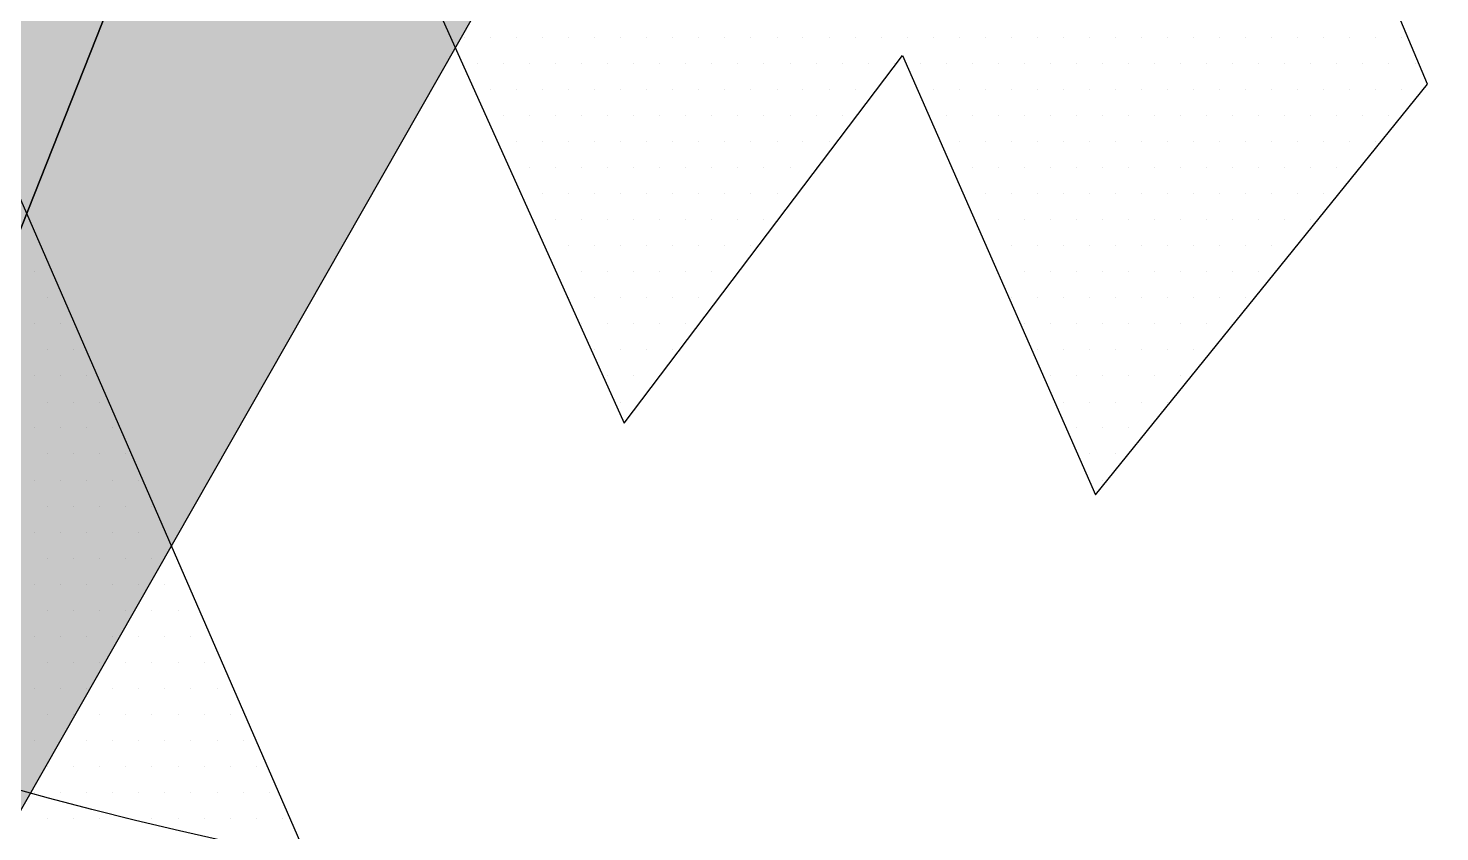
# Paper-space layout 'TOP_A1_00200_01-01-2017_MODELE' of a CAD drawing. Header units: metres. Extents: x 1274 to 2143, y 12 to 312.
# Drawn here: x 2044.522 to 2047.506, y 278.699 to 280.397 of the extents above; entities that cross this region are included whole.
import ezdxf

# ---------------------------------------------------------------- set-up
doc = ezdxf.new("R2010")
doc.units = ezdxf.units.M
doc.header["$LTSCALE"] = 2
doc.set_wipeout_variables(frame=1)
doc.linetypes.add('CACHEX2', pattern=[0.75, 0.5, -0.25])
for name, color, linetype in [('CARTOUCHE', 7, 'Continuous'), ('LOGO', 4, 'Continuous'), ('rosace', 7, 'Continuous')]:
    doc.layers.add(name, color=color, linetype=linetype)

# ---------------------------------------------------------------- blocks, each defined once
blk = doc.blocks.new('A$C715108E3')
at = {"layer": 'LOGO', "color": 131}
for p, q in [((-10.3891, -20.8538), (-10.3891, -20.8538)), ((-10.3415, -20.8538), (-10.3415, -20.8538)), ((-10.2496, -20.8538), (-10.2496, -20.8538)), ((-10.1578, -20.8538), (-10.1578, -20.8538)), ((-10.0662, -20.8538), (-10.0662, -20.8538)), ((-9.9741, -20.8538), (-9.9741, -20.8538)), ((-9.8823, -20.8538), (-9.8823, -20.8538)), ((-9.7912, -20.8538), (-9.7912, -20.8538)), ((-9.699, -20.8538), (-9.699, -20.8538)), ((-9.6072, -20.8538), (-9.6072, -20.8538)), ((-9.5159, -20.8538), (-9.5159, -20.8538)), ((-9.4239, -20.8538), (-9.4239, -20.8538)), ((-9.3321, -20.8538), (-9.3321, -20.8538)), ((-9.2402, -20.8538), (-9.2402, -20.8538)), ((-9.1488, -20.8538), (-9.1488, -20.8538)), ((-9.0569, -20.8538), (-9.0569, -20.8538)), ((-8.9651, -20.8538), (-8.9651, -20.8538)), ((-8.8736, -20.8538), (-8.8736, -20.8538)), ((-8.7818, -20.8538), (-8.7818, -20.8538)), ((-8.69, -20.8538), (-8.69, -20.8538)), ((-8.5985, -20.8538), (-8.5985, -20.8538)), ((-8.5067, -20.8538), (-8.5067, -20.8538)), ((-8.4149, -20.8538), (-8.4149, -20.8538)), ((-8.3228, -20.8538), (-8.3228, -20.8538)), ((-8.2316, -20.8538), (-8.2316, -20.8538)), ((-8.1394, -20.8538), (-8.1394, -20.8538)), ((-8.0475, -20.8538), (-8.0475, -20.8538)), ((-7.9563, -20.8538), (-7.9563, -20.8538)), ((-7.8642, -20.8538), (-7.8642, -20.8538)), ((-7.7724, -20.8538), (-7.7724, -20.8538)), ((-7.6809, -20.8538), (-7.6809, -20.8538)), ((-7.5891, -20.8538), (-7.5891, -20.8538)), ((-7.4973, -20.8538), (-7.4973, -20.8538)), ((-7.4058, -20.8538), (-7.4058, -20.8538)), ((-7.314, -20.8538), (-7.314, -20.8538)), ((-7.2222, -20.8538), (-7.2222, -20.8538)), ((-7.1307, -20.8538), (-7.1307, -20.8538)), ((-7.0389, -20.8538), (-7.0389, -20.8538)), ((-10.3486, -20.9451), (-10.3486, -20.9451)), ((-10.295, -20.9451), (-10.295, -20.9451)), ((-10.2037, -20.9451), (-10.2037, -20.9451)), ((-10.1117, -20.9451), (-10.1117, -20.9451)), ((-10.0199, -20.9451), (-10.0199, -20.9451)), ((-9.9286, -20.9451), (-9.9286, -20.9451)), ((-9.8369, -20.9451), (-9.8369, -20.9451)), ((-9.7449, -20.9451), (-9.7449, -20.9451)), ((-9.6537, -20.9451), (-9.6537, -20.9451)), ((-9.5616, -20.9451), (-9.5616, -20.9451)), ((-9.4696, -20.9451), (-9.4696, -20.9451)), ((-9.3778, -20.9451), (-9.3778, -20.9451)), ((-9.2863, -20.9451), (-9.2863, -20.9451)), ((-9.1945, -20.9451), (-9.1945, -20.9451)), ((-9.1027, -20.9451), (-9.1027, -20.9451)), ((-9.0112, -20.9451), (-9.0112, -20.9451)), ((-8.9194, -20.9451), (-8.9194, -20.9451)), ((-8.8273, -20.9451), (-8.8273, -20.9451)), ((-8.7861, -20.9451), (-8.7861, -20.9451)), ((-8.7361, -20.9451), (-8.7361, -20.9451)), ((-8.6442, -20.9451), (-8.6442, -20.9451)), ((-8.552, -20.9451), (-8.552, -20.9451)), ((-8.461, -20.9451), (-8.461, -20.9451)), ((-8.3691, -20.9451), (-8.3691, -20.9451)), ((-8.2771, -20.9451), (-8.2771, -20.9451)), ((-8.1851, -20.9451), (-8.1851, -20.9451)), ((-8.094, -20.9451), (-8.094, -20.9451)), ((-8.002, -20.9451), (-8.002, -20.9451)), ((-7.91, -20.9451), (-7.91, -20.9451)), ((-7.8187, -20.9451), (-7.8187, -20.9451)), ((-7.7267, -20.9451), (-7.7267, -20.9451)), ((-7.635, -20.9451), (-7.635, -20.9451)), ((-7.5434, -20.9451), (-7.5434, -20.9451)), ((-7.4515, -20.9451), (-7.4515, -20.9451)), ((-7.3597, -20.9451), (-7.3597, -20.9451)), ((-7.2683, -20.9451), (-7.2683, -20.9451)), ((-7.1764, -20.9451), (-7.1764, -20.9451)), ((-7.0846, -20.9451), (-7.0846, -20.9451)), ((-6.9924, -20.9451), (-6.9924, -20.9451)), ((-10.307, -21.0375), (-10.307, -21.0375)), ((-10.2496, -21.0375), (-10.2496, -21.0375)), ((-10.1578, -21.0375), (-10.1578, -21.0375)), ((-10.0662, -21.0375), (-10.0662, -21.0375)), ((-9.9741, -21.0375), (-9.9741, -21.0375)), ((-9.8823, -21.0375), (-9.8823, -21.0375)), ((-9.7912, -21.0375), (-9.7912, -21.0375)), ((-9.699, -21.0375), (-9.699, -21.0375)), ((-9.6072, -21.0375), (-9.6072, -21.0375)), ((-9.5159, -21.0375), (-9.5159, -21.0375)), ((-9.4239, -21.0375), (-9.4239, -21.0375)), ((-9.3321, -21.0375), (-9.3321, -21.0375)), ((-9.2402, -21.0375), (-9.2402, -21.0375)), ((-9.1488, -21.0375), (-9.1488, -21.0375)), ((-9.0569, -21.0375), (-9.0569, -21.0375)), ((-8.9651, -21.0375), (-8.9651, -21.0375)), ((-8.7458, -21.0375), (-8.7458, -21.0375)), ((-8.69, -21.0375), (-8.69, -21.0375)), ((-8.5985, -21.0375), (-8.5985, -21.0375)), ((-8.5067, -21.0375), (-8.5067, -21.0375)), ((-8.4149, -21.0375), (-8.4149, -21.0375)), ((-8.3228, -21.0375), (-8.3228, -21.0375)), ((-8.2316, -21.0375), (-8.2316, -21.0375)), ((-8.1394, -21.0375), (-8.1394, -21.0375)), ((-8.0475, -21.0375), (-8.0475, -21.0375)), ((-7.9563, -21.0375), (-7.9563, -21.0375)), ((-7.8642, -21.0375), (-7.8642, -21.0375)), ((-7.7724, -21.0375), (-7.7724, -21.0375)), ((-7.6809, -21.0375), (-7.6809, -21.0375)), ((-7.5891, -21.0375), (-7.5891, -21.0375)), ((-7.4973, -21.0375), (-7.4973, -21.0375)), ((-7.4058, -21.0375), (-7.4058, -21.0375)), ((-7.314, -21.0375), (-7.314, -21.0375)), ((-7.2222, -21.0375), (-7.2222, -21.0375)), ((-7.1307, -21.0375), (-7.1307, -21.0375)), ((-7.0389, -21.0375), (-7.0389, -21.0375)), ((-10.2657, -21.1288), (-10.2657, -21.1288)), ((-10.2037, -21.1288), (-10.2037, -21.1288)), ((-10.1117, -21.1288), (-10.1117, -21.1288)), ((-10.0199, -21.1288), (-10.0199, -21.1288)), ((-9.9286, -21.1288), (-9.9286, -21.1288)), ((-9.8369, -21.1288), (-9.8369, -21.1288)), ((-9.7449, -21.1288), (-9.7449, -21.1288)), ((-9.6537, -21.1288), (-9.6537, -21.1288)), ((-9.5616, -21.1288), (-9.5616, -21.1288)), ((-9.4696, -21.1288), (-9.4696, -21.1288)), ((-9.3778, -21.1288), (-9.3778, -21.1288)), ((-9.2863, -21.1288), (-9.2863, -21.1288)), ((-9.1945, -21.1288), (-9.1945, -21.1288)), ((-9.1027, -21.1288), (-9.1027, -21.1288)), ((-9.0112, -21.1288), (-9.0112, -21.1288)), ((-8.7057, -21.1288), (-8.7057, -21.1288)), ((-8.6442, -21.1288), (-8.6442, -21.1288)), ((-8.552, -21.1288), (-8.552, -21.1288)), ((-8.461, -21.1288), (-8.461, -21.1288)), ((-8.3691, -21.1288), (-8.3691, -21.1288)), ((-8.2771, -21.1288), (-8.2771, -21.1288)), ((-8.1851, -21.1288), (-8.1851, -21.1288)), ((-8.094, -21.1288), (-8.094, -21.1288)), ((-8.002, -21.1288), (-8.002, -21.1288)), ((-7.91, -21.1288), (-7.91, -21.1288)), ((-7.8187, -21.1288), (-7.8187, -21.1288)), ((-7.7267, -21.1288), (-7.7267, -21.1288)), ((-7.635, -21.1288), (-7.635, -21.1288)), ((-7.5434, -21.1288), (-7.5434, -21.1288)), ((-7.4515, -21.1288), (-7.4515, -21.1288)), ((-7.3597, -21.1288), (-7.3597, -21.1288)), ((-7.2683, -21.1288), (-7.2683, -21.1288)), ((-7.1764, -21.1288), (-7.1764, -21.1288)), ((-7.0846, -21.1288), (-7.0846, -21.1288)), ((-10.2245, -21.2202), (-10.2245, -21.2202)), ((-10.1578, -21.2202), (-10.1578, -21.2202)), ((-10.0662, -21.2202), (-10.0662, -21.2202)), ((-9.9741, -21.2202), (-9.9741, -21.2202)), ((-9.8823, -21.2202), (-9.8823, -21.2202)), ((-9.7912, -21.2202), (-9.7912, -21.2202)), ((-9.699, -21.2202), (-9.699, -21.2202)), ((-9.6072, -21.2202), (-9.6072, -21.2202)), ((-9.5159, -21.2202), (-9.5159, -21.2202)), ((-9.4239, -21.2202), (-9.4239, -21.2202)), ((-9.3321, -21.2202), (-9.3321, -21.2202)), ((-9.2402, -21.2202), (-9.2402, -21.2202)), ((-9.1488, -21.2202), (-9.1488, -21.2202)), ((-9.0569, -21.2202), (-9.0569, -21.2202)), ((-8.6654, -21.2202), (-8.6654, -21.2202)), ((-8.5985, -21.2202), (-8.5985, -21.2202)), ((-8.5067, -21.2202), (-8.5067, -21.2202)), ((-8.4149, -21.2202), (-8.4149, -21.2202)), ((-8.3228, -21.2202), (-8.3228, -21.2202)), ((-8.2316, -21.2202), (-8.2316, -21.2202)), ((-8.1394, -21.2202), (-8.1394, -21.2202)), ((-8.0475, -21.2202), (-8.0475, -21.2202)), ((-7.9563, -21.2202), (-7.9563, -21.2202)), ((-7.8642, -21.2202), (-7.8642, -21.2202)), ((-7.7724, -21.2202), (-7.7724, -21.2202)), ((-7.6809, -21.2202), (-7.6809, -21.2202)), ((-7.5891, -21.2202), (-7.5891, -21.2202)), ((-7.4973, -21.2202), (-7.4973, -21.2202)), ((-7.4058, -21.2202), (-7.4058, -21.2202)), ((-7.314, -21.2202), (-7.314, -21.2202)), ((-7.2222, -21.2202), (-7.2222, -21.2202)), ((-7.1307, -21.2202), (-7.1307, -21.2202)), ((-10.1837, -21.3126), (-10.1837, -21.3126)), ((-10.1117, -21.3126), (-10.1117, -21.3126)), ((-10.0199, -21.3126), (-10.0199, -21.3126)), ((-9.9286, -21.3126), (-9.9286, -21.3126)), ((-9.8369, -21.3126), (-9.8369, -21.3126)), ((-9.7449, -21.3126), (-9.7449, -21.3126)), ((-9.6537, -21.3126), (-9.6537, -21.3126)), ((-9.5616, -21.3126), (-9.5616, -21.3126)), ((-9.4696, -21.3126), (-9.4696, -21.3126)), ((-9.3778, -21.3126), (-9.3778, -21.3126)), ((-9.2863, -21.3126), (-9.2863, -21.3126)), ((-9.1945, -21.3126), (-9.1945, -21.3126)), ((-9.1027, -21.3126), (-9.1027, -21.3126)), ((-8.6251, -21.3126), (-8.6251, -21.3126)), ((-8.552, -21.3126), (-8.552, -21.3126)), ((-8.461, -21.3126), (-8.461, -21.3126)), ((-8.3691, -21.3126), (-8.3691, -21.3126)), ((-8.2771, -21.3126), (-8.2771, -21.3126)), ((-8.1851, -21.3126), (-8.1851, -21.3126)), ((-8.094, -21.3126), (-8.094, -21.3126)), ((-8.002, -21.3126), (-8.002, -21.3126)), ((-7.91, -21.3126), (-7.91, -21.3126)), ((-7.8187, -21.3126), (-7.8187, -21.3126)), ((-7.7267, -21.3126), (-7.7267, -21.3126)), ((-7.635, -21.3126), (-7.635, -21.3126)), ((-7.5434, -21.3126), (-7.5434, -21.3126)), ((-7.4515, -21.3126), (-7.4515, -21.3126)), ((-7.3597, -21.3126), (-7.3597, -21.3126)), ((-7.2683, -21.3126), (-7.2683, -21.3126)), ((-10.1424, -21.4039), (-10.1424, -21.4039)), ((-10.0662, -21.4039), (-10.0662, -21.4039)), ((-9.9741, -21.4039), (-9.9741, -21.4039)), ((-9.8823, -21.4039), (-9.8823, -21.4039)), ((-9.7912, -21.4039), (-9.7912, -21.4039)), ((-9.699, -21.4039), (-9.699, -21.4039)), ((-9.6072, -21.4039), (-9.6072, -21.4039)), ((-9.5159, -21.4039), (-9.5159, -21.4039)), ((-9.4239, -21.4039), (-9.4239, -21.4039)), ((-9.3321, -21.4039), (-9.3321, -21.4039)), ((-9.2402, -21.4039), (-9.2402, -21.4039)), ((-8.585, -21.4039), (-8.585, -21.4039)), ((-8.5067, -21.4039), (-8.5067, -21.4039)), ((-8.4149, -21.4039), (-8.4149, -21.4039)), ((-8.3228, -21.4039), (-8.3228, -21.4039)), ((-8.2316, -21.4039), (-8.2316, -21.4039)), ((-8.1394, -21.4039), (-8.1394, -21.4039)), ((-8.0475, -21.4039), (-8.0475, -21.4039)), ((-7.9563, -21.4039), (-7.9563, -21.4039)), ((-7.8642, -21.4039), (-7.8642, -21.4039)), ((-7.7724, -21.4039), (-7.7724, -21.4039)), ((-7.6809, -21.4039), (-7.6809, -21.4039)), ((-7.5891, -21.4039), (-7.5891, -21.4039)), ((-7.4973, -21.4039), (-7.4973, -21.4039)), ((-7.4058, -21.4039), (-7.4058, -21.4039)), ((-7.314, -21.4039), (-7.314, -21.4039)), ((-10.1012, -21.4954), (-10.1012, -21.4954)), ((-10.0199, -21.4954), (-10.0199, -21.4954)), ((-9.9286, -21.4954), (-9.9286, -21.4954)), ((-9.8369, -21.4954), (-9.8369, -21.4954)), ((-9.7449, -21.4954), (-9.7449, -21.4954)), ((-9.6537, -21.4954), (-9.6537, -21.4954)), ((-9.5616, -21.4954), (-9.5616, -21.4954)), ((-9.4696, -21.4954), (-9.4696, -21.4954)), ((-9.3778, -21.4954), (-9.3778, -21.4954)), ((-9.2863, -21.4954), (-9.2863, -21.4954)), ((-8.5445, -21.4954), (-8.5445, -21.4954)), ((-8.461, -21.4954), (-8.461, -21.4954)), ((-8.3691, -21.4954), (-8.3691, -21.4954)), ((-8.2771, -21.4954), (-8.2771, -21.4954)), ((-8.1851, -21.4954), (-8.1851, -21.4954)), ((-8.094, -21.4954), (-8.094, -21.4954)), ((-8.002, -21.4954), (-8.002, -21.4954)), ((-7.91, -21.4954), (-7.91, -21.4954)), ((-7.8187, -21.4954), (-7.8187, -21.4954)), ((-7.7267, -21.4954), (-7.7267, -21.4954)), ((-7.635, -21.4954), (-7.635, -21.4954)), ((-7.5434, -21.4954), (-7.5434, -21.4954)), ((-7.4515, -21.4954), (-7.4515, -21.4954)), ((-7.3597, -21.4954), (-7.3597, -21.4954)), ((-10.0596, -21.5878), (-10.0596, -21.5878)), ((-9.9741, -21.5878), (-9.9741, -21.5878)), ((-9.8823, -21.5878), (-9.8823, -21.5878)), ((-9.7912, -21.5878), (-9.7912, -21.5878)), ((-9.699, -21.5878), (-9.699, -21.5878)), ((-9.6072, -21.5878), (-9.6072, -21.5878)), ((-9.5159, -21.5878), (-9.5159, -21.5878)), ((-9.4239, -21.5878), (-9.4239, -21.5878)), ((-9.3321, -21.5878), (-9.3321, -21.5878)), ((-8.5044, -21.5878), (-8.5044, -21.5878)), ((-8.4149, -21.5878), (-8.4149, -21.5878)), ((-8.3228, -21.5878), (-8.3228, -21.5878)), ((-8.2316, -21.5878), (-8.2316, -21.5878)), ((-8.1394, -21.5878), (-8.1394, -21.5878)), ((-8.0475, -21.5878), (-8.0475, -21.5878)), ((-7.9563, -21.5878), (-7.9563, -21.5878)), ((-7.8642, -21.5878), (-7.8642, -21.5878)), ((-7.7724, -21.5878), (-7.7724, -21.5878)), ((-7.6809, -21.5878), (-7.6809, -21.5878)), ((-7.5891, -21.5878), (-7.5891, -21.5878)), ((-7.4973, -21.5878), (-7.4973, -21.5878)), ((-11.8546, -21.6792), (-11.8546, -21.6792)), ((-10.0187, -21.6792), (-10.0187, -21.6792)), ((-9.9286, -21.6792), (-9.9286, -21.6792)), ((-9.8369, -21.6792), (-9.8369, -21.6792)), ((-9.7449, -21.6792), (-9.7449, -21.6792)), ((-9.6537, -21.6792), (-9.6537, -21.6792)), ((-9.5616, -21.6792), (-9.5616, -21.6792)), ((-9.4696, -21.6792), (-9.4696, -21.6792)), ((-9.3778, -21.6792), (-9.3778, -21.6792)), ((-8.464, -21.6792), (-8.464, -21.6792)), ((-8.461, -21.6792), (-8.461, -21.6792)), ((-8.3691, -21.6792), (-8.3691, -21.6792)), ((-8.2771, -21.6792), (-8.2771, -21.6792)), ((-8.1851, -21.6792), (-8.1851, -21.6792)), ((-8.094, -21.6792), (-8.094, -21.6792)), ((-8.002, -21.6792), (-8.002, -21.6792)), ((-7.91, -21.6792), (-7.91, -21.6792)), ((-7.8187, -21.6792), (-7.8187, -21.6792)), ((-7.7267, -21.6792), (-7.7267, -21.6792)), ((-7.635, -21.6792), (-7.635, -21.6792)), ((-7.5434, -21.6792), (-7.5434, -21.6792)), ((-11.8091, -21.7705), (-11.8091, -21.7705)), ((-9.9775, -21.7705), (-9.9775, -21.7705)), ((-9.9741, -21.7705), (-9.9741, -21.7705)), ((-9.8823, -21.7705), (-9.8823, -21.7705)), ((-9.7912, -21.7705), (-9.7912, -21.7705)), ((-9.699, -21.7705), (-9.699, -21.7705)), ((-9.6072, -21.7705), (-9.6072, -21.7705)), ((-9.5159, -21.7705), (-9.5159, -21.7705)), ((-8.4235, -21.7705), (-8.4235, -21.7705)), ((-8.4149, -21.7705), (-8.4149, -21.7705)), ((-8.3228, -21.7705), (-8.3228, -21.7705)), ((-8.2316, -21.7705), (-8.2316, -21.7705)), ((-8.1394, -21.7705), (-8.1394, -21.7705)), ((-8.0475, -21.7705), (-8.0475, -21.7705)), ((-7.9563, -21.7705), (-7.9563, -21.7705)), ((-7.8642, -21.7705), (-7.8642, -21.7705)), ((-7.7724, -21.7705), (-7.7724, -21.7705)), ((-7.6809, -21.7705), (-7.6809, -21.7705)), ((-7.5891, -21.7705), (-7.5891, -21.7705)), ((-11.8546, -21.8631), (-11.8546, -21.8631)), ((-11.7628, -21.8631), (-11.7628, -21.8631)), ((-9.9363, -21.8631), (-9.9363, -21.8631)), ((-9.9286, -21.8631), (-9.9286, -21.8631)), ((-9.8369, -21.8631), (-9.8369, -21.8631)), ((-9.7449, -21.8631), (-9.7449, -21.8631)), ((-9.6537, -21.8631), (-9.6537, -21.8631)), ((-9.5616, -21.8631), (-9.5616, -21.8631)), ((-8.383, -21.8631), (-8.383, -21.8631)), ((-8.3691, -21.8631), (-8.3691, -21.8631)), ((-8.2771, -21.8631), (-8.2771, -21.8631)), ((-8.1851, -21.8631), (-8.1851, -21.8631)), ((-8.094, -21.8631), (-8.094, -21.8631)), ((-8.002, -21.8631), (-8.002, -21.8631)), ((-7.91, -21.8631), (-7.91, -21.8631)), ((-7.8187, -21.8631), (-7.8187, -21.8631)), ((-7.7267, -21.8631), (-7.7267, -21.8631)), ((-7.635, -21.8631), (-7.635, -21.8631)), ((-11.8091, -21.9543), (-11.8091, -21.9543)), ((-11.7174, -21.9543), (-11.7174, -21.9543)), ((-9.895, -21.9543), (-9.895, -21.9543)), ((-9.8823, -21.9543), (-9.8823, -21.9543)), ((-9.7912, -21.9543), (-9.7912, -21.9543)), ((-9.699, -21.9543), (-9.699, -21.9543)), ((-9.6072, -21.9543), (-9.6072, -21.9543)), ((-8.3429, -21.9543), (-8.3429, -21.9543)), ((-8.3228, -21.9543), (-8.3228, -21.9543)), ((-8.2316, -21.9543), (-8.2316, -21.9543)), ((-8.1394, -21.9543), (-8.1394, -21.9543)), ((-8.0475, -21.9543), (-8.0475, -21.9543)), ((-7.9563, -21.9543), (-7.9563, -21.9543)), ((-7.8642, -21.9543), (-7.8642, -21.9543)), ((-7.7724, -21.9543), (-7.7724, -21.9543)), ((-11.8546, -22.0454), (-11.8546, -22.0454)), ((-11.7628, -22.0454), (-11.7628, -22.0454)), ((-11.6713, -22.0454), (-11.6713, -22.0454)), ((-9.8542, -22.0454), (-9.8542, -22.0454)), ((-9.8369, -22.0454), (-9.8369, -22.0454)), ((-9.7449, -22.0454), (-9.7449, -22.0454)), ((-9.6537, -22.0454), (-9.6537, -22.0454)), ((-8.3028, -22.0454), (-8.3028, -22.0454)), ((-8.2771, -22.0454), (-8.2771, -22.0454)), ((-8.1851, -22.0454), (-8.1851, -22.0454)), ((-8.094, -22.0454), (-8.094, -22.0454)), ((-8.002, -22.0454), (-8.002, -22.0454)), ((-7.91, -22.0454), (-7.91, -22.0454)), ((-7.8187, -22.0454), (-7.8187, -22.0454)), ((-11.8091, -22.1382), (-11.8091, -22.1382)), ((-11.7174, -22.1382), (-11.7174, -22.1382)), ((-11.6252, -22.1382), (-11.6252, -22.1382)), ((-9.813, -22.1382), (-9.813, -22.1382)), ((-9.7912, -22.1382), (-9.7912, -22.1382)), ((-8.2627, -22.1382), (-8.2627, -22.1382)), ((-8.2316, -22.1382), (-8.2316, -22.1382)), ((-8.1394, -22.1382), (-8.1394, -22.1382)), ((-8.0475, -22.1382), (-8.0475, -22.1382)), ((-7.9563, -22.1382), (-7.9563, -22.1382)), ((-7.8642, -22.1382), (-7.8642, -22.1382)), ((-11.8546, -22.2295), (-11.8546, -22.2295)), ((-11.7628, -22.2295), (-11.7628, -22.2295)), ((-11.6713, -22.2295), (-11.6713, -22.2295)), ((-11.5795, -22.2295), (-11.5795, -22.2295)), ((-8.2222, -22.2295), (-8.2222, -22.2295)), ((-8.1851, -22.2295), (-8.1851, -22.2295)), ((-8.094, -22.2295), (-8.094, -22.2295)), ((-8.002, -22.2295), (-8.002, -22.2295)), ((-11.8091, -22.3209), (-11.8091, -22.3209)), ((-11.7174, -22.3209), (-11.7174, -22.3209)), ((-11.6252, -22.3209), (-11.6252, -22.3209)), ((-11.5338, -22.3209), (-11.5338, -22.3209)), ((-8.1821, -22.3209), (-8.1821, -22.3209)), ((-8.1394, -22.3209), (-8.1394, -22.3209)), ((-8.0475, -22.3209), (-8.0475, -22.3209)), ((-11.8546, -22.4135), (-11.8546, -22.4135)), ((-11.7628, -22.4135), (-11.7628, -22.4135)), ((-11.6713, -22.4135), (-11.6713, -22.4135)), ((-11.5795, -22.4135), (-11.5795, -22.4135)), ((-11.4877, -22.4135), (-11.4877, -22.4135)), ((-8.1416, -22.4135), (-8.1416, -22.4135)), ((-8.094, -22.4135), (-8.094, -22.4135)), ((-11.8091, -22.5048), (-11.8091, -22.5048)), ((-11.7174, -22.5048), (-11.7174, -22.5048)), ((-11.6252, -22.5048), (-11.6252, -22.5048)), ((-11.5338, -22.5048), (-11.5338, -22.5048)), ((-11.442, -22.5048), (-11.442, -22.5048)), ((-11.8546, -22.596), (-11.8546, -22.596)), ((-11.7628, -22.596), (-11.7628, -22.596)), ((-11.6713, -22.596), (-11.6713, -22.596)), ((-11.5795, -22.596), (-11.5795, -22.596)), ((-11.4877, -22.596), (-11.4877, -22.596)), ((-11.3966, -22.596), (-11.3966, -22.596)), ((-11.8091, -22.6884), (-11.8091, -22.6884)), ((-11.7174, -22.6884), (-11.7174, -22.6884)), ((-11.6252, -22.6884), (-11.6252, -22.6884)), ((-11.5338, -22.6884), (-11.5338, -22.6884)), ((-11.442, -22.6884), (-11.442, -22.6884)), ((-11.8546, -22.7799), (-11.8546, -22.7799)), ((-11.7628, -22.7799), (-11.7628, -22.7799)), ((-11.6713, -22.7799), (-11.6713, -22.7799)), ((-11.5795, -22.7799), (-11.5795, -22.7799)), ((-11.4877, -22.7799), (-11.4877, -22.7799)), ((-11.3966, -22.7799), (-11.3966, -22.7799)), ((-11.8091, -22.8712), (-11.8091, -22.8712)), ((-11.7174, -22.8712), (-11.7174, -22.8712)), ((-11.6252, -22.8712), (-11.6252, -22.8712)), ((-11.5338, -22.8712), (-11.5338, -22.8712)), ((-11.442, -22.8712), (-11.442, -22.8712)), ((-11.3501, -22.8712), (-11.3501, -22.8712)), ((-11.8546, -22.9636), (-11.8546, -22.9636)), ((-11.7628, -22.9636), (-11.7628, -22.9636)), ((-11.6713, -22.9636), (-11.6713, -22.9636)), ((-11.5795, -22.9636), (-11.5795, -22.9636)), ((-11.4877, -22.9636), (-11.4877, -22.9636)), ((-11.3966, -22.9636), (-11.3966, -22.9636)), ((-11.3046, -22.9636), (-11.3046, -22.9636)), ((-11.8091, -23.055), (-11.8091, -23.055)), ((-11.7174, -23.055), (-11.7174, -23.055)), ((-11.6252, -23.055), (-11.6252, -23.055)), ((-11.5338, -23.055), (-11.5338, -23.055)), ((-11.442, -23.055), (-11.442, -23.055)), ((-11.3501, -23.055), (-11.3501, -23.055)), ((-11.2587, -23.055), (-11.2587, -23.055)), ((-11.8546, -23.1463), (-11.8546, -23.1463)), ((-11.7628, -23.1463), (-11.7628, -23.1463)), ((-11.6713, -23.1463), (-11.6713, -23.1463)), ((-11.5795, -23.1463), (-11.5795, -23.1463)), ((-11.4877, -23.1463), (-11.4877, -23.1463)), ((-11.3966, -23.1463), (-11.3966, -23.1463)), ((-11.3046, -23.1463), (-11.3046, -23.1463)), ((-11.2126, -23.1463), (-11.2126, -23.1463)), ((-11.8091, -23.2389), (-11.8091, -23.2389)), ((-11.7174, -23.2389), (-11.7174, -23.2389)), ((-11.6252, -23.2389), (-11.6252, -23.2389)), ((-11.5338, -23.2389), (-11.5338, -23.2389)), ((-11.442, -23.2389), (-11.442, -23.2389)), ((-11.3501, -23.2389), (-11.3501, -23.2389)), ((-11.2587, -23.2389), (-11.2587, -23.2389)), ((-11.1668, -23.2389), (-11.1668, -23.2389)), ((-11.8546, -23.3303), (-11.8546, -23.3303)), ((-11.7628, -23.3303), (-11.7628, -23.3303)), ((-11.6713, -23.3303), (-11.6713, -23.3303)), ((-11.5795, -23.3303), (-11.5795, -23.3303)), ((-11.4877, -23.3303), (-11.4877, -23.3303)), ((-11.3966, -23.3303), (-11.3966, -23.3303)), ((-11.3046, -23.3303), (-11.3046, -23.3303)), ((-11.2126, -23.3303), (-11.2126, -23.3303)), ((-11.1213, -23.3303), (-11.1213, -23.3303)), ((-11.8091, -23.4225), (-11.8091, -23.4225)), ((-11.7174, -23.4225), (-11.7174, -23.4225)), ((-11.6252, -23.4225), (-11.6252, -23.4225)), ((-11.5338, -23.4225), (-11.5338, -23.4225)), ((-11.442, -23.4225), (-11.442, -23.4225)), ((-11.3501, -23.4225), (-11.3501, -23.4225)), ((-11.2587, -23.4225), (-11.2587, -23.4225)), ((-11.1668, -23.4225), (-11.1668, -23.4225)), ((-11.0748, -23.4225), (-11.0748, -23.4225)), ((-11.8546, -23.5138), (-11.8546, -23.5138)), ((-11.7628, -23.5138), (-11.7628, -23.5138)), ((-11.6713, -23.5138), (-11.6713, -23.5138)), ((-11.5795, -23.5138), (-11.5795, -23.5138)), ((-11.4877, -23.5138), (-11.4877, -23.5138)), ((-11.3966, -23.5138), (-11.3966, -23.5138)), ((-11.3046, -23.5138), (-11.3046, -23.5138)), ((-11.2126, -23.5138), (-11.2126, -23.5138)), ((-11.1213, -23.5138), (-11.1213, -23.5138)), ((-11.0293, -23.5138), (-11.0293, -23.5138)), ((-11.8091, -23.6054), (-11.8091, -23.6054)), ((-11.7174, -23.6054), (-11.7174, -23.6054)), ((-11.6252, -23.6054), (-11.6252, -23.6054)), ((-11.5338, -23.6054), (-11.5338, -23.6054)), ((-11.442, -23.6054), (-11.442, -23.6054)), ((-11.3501, -23.6054), (-11.3501, -23.6054)), ((-11.2587, -23.6054), (-11.2587, -23.6054)), ((-11.1668, -23.6054), (-11.1668, -23.6054)), ((-11.0748, -23.6054), (-11.0748, -23.6054)), ((-10.9835, -23.6054), (-10.9835, -23.6054))]:
    blk.add_line(p, q, dxfattribs=at)
for points in [[(-15.0643, -20.4719), (-16.7516, -22.8048), (-16.3741, -23.1322), (-15.8207, -23.5348), (-15.4563, -23.799), (-13.7331, -21.4856), (-11.9601, -25.3945), (-11.4761, -25.5469), (-10.7095, -25.798), (-10.0926, -25.8741), (-9.9674, -25.8741), (-12.5584, -19.9248)], [(-10.4959, -20.6166), (-9.7792, -22.2122), (-8.7979, -20.9179), (-8.1187, -22.4645), (-6.9489, -21.0191), (-7.6382, -19.3811)]]:
    blk.add_lwpolyline(points, dxfattribs=at)
blk = doc.blocks.new('A$C581E6685')
at = {"layer": 'rosace'}
for color, points in [(40, [(-39.8519, 24.2064), (-46.2303, 8.0935), (-42.1559, 23.0023)]), (32, [(-39.8519, 24.2064), (-38.5844, 21.5046), (-46.2303, 8.0935)])]:
    blk.add_hatch(color=color, dxfattribs=at).paths.add_polyline_path(points)
at = {"layer": 'rosace', "color": 40}
blk.add_lwpolyline([(-39.8519, 24.2064), (-46.2303, 8.0935), (-42.1559, 23.0023)], close=True, dxfattribs=at)
at = {"layer": 'rosace', "color": 32}
blk.add_lwpolyline([(-39.8519, 24.2064), (-38.584, 21.5046), (-46.2303, 8.0935)], close=True, dxfattribs=at)
at = {"layer": 'rosace', "color": 32, "linetype": 'CACHEX2', "ltscale": 1.5}
blk.add_ellipse((-38.0538, 23.8138), major_axis=(-19.0311, -3.534), ratio=0.590567, dxfattribs=at)
at = {"layer": 'rosace', "color": 32}
blk.add_ellipse((-37.6144, 23.8499), major_axis=(-13.5768, -4.2839), ratio=0.791971, dxfattribs=at)
at = {"layer": 'CARTOUCHE'}
blk.add_blockref('A$C715108E3', (-31.6739, 36.3189), dxfattribs=at)
blk = doc.blocks.new('A$C4D68259D')
blk.add_wipeout([(0, 25.6223), (0.1652, 26.7367), (0.7383, 27.8861), (1.6708, 28.7909), (2.8466, 29.3316), (3.5435, 29.4509), (3.5435, 29.4509), (94.9287, 29.4623), (96.0552, 29.2902), (97.2167, 28.6987), (97.7035, 28.2661), (98.0951, 27.7798), (98.6162, 26.658), (98.7362, 26.0362), (98.7516, 25.8527), (98.7585, 3.8387), (98.5719, 2.6574), (98.0189, 1.5743), (97.5848, 1.0765), (97.1232, 0.6959), (95.9338, 0.1366), (95.4142, 0.0321), (95.1105, 0.0048), (3.7555, 0.0009), (2.7133, 0.169), (1.5147, 0.7841), (0.6714, 1.6707), (0.147, 2.7876), (0.0063, 3.6209)]).dxf.layer = 'CARTOUCHE'
at = {"layer": 'CARTOUCHE'}
blk.add_rational_spline([(0, 25.6223), (0, 14.7312), (0, 3.84), (0, 0), (3.84, 0), (49.3793, 0), (94.9185, 0), (98.7585, 0), (98.7585, 3.84), (98.7585, 14.7312), (98.7585, 25.6223), (98.7585, 29.4623), (94.9185, 29.4623), (49.3793, 29.4623), (3.84, 29.4623), (0, 29.4623), (0, 25.6223)], [1, 1, 1, 0.707106781187, 1, 1, 1, 0.707106781187, 1, 1, 1, 0.707106781187, 1, 1, 1, 0.707106781187, 1], degree=2, knots=[0, 0, 0, 1, 1, 2.570796, 2.570796, 3.570796, 3.570796, 5.141593, 5.141593, 6.141593, 6.141593, 7.712389, 7.712389, 8.712389, 8.712389, 10.283185, 10.283185, 10.283185], dxfattribs=at)
at = {"layer": 'CARTOUCHE', "xscale": 0.6, "yscale": 0.6, "zscale": 0.6}
blk.add_blockref('A$C581E6685', (37.2707, 1.3806), dxfattribs=at)

psp = doc.layouts.new('TOP_A1_00200_01-01-2017_MODELE')

# ---------------------------------------------------------------- block references
at = {"layer": 'rosace'}
psp.add_blockref('A$C4D68259D', (2033.3828, 269.7177), dxfattribs=at)

doc.saveas('drawing.dxf')
